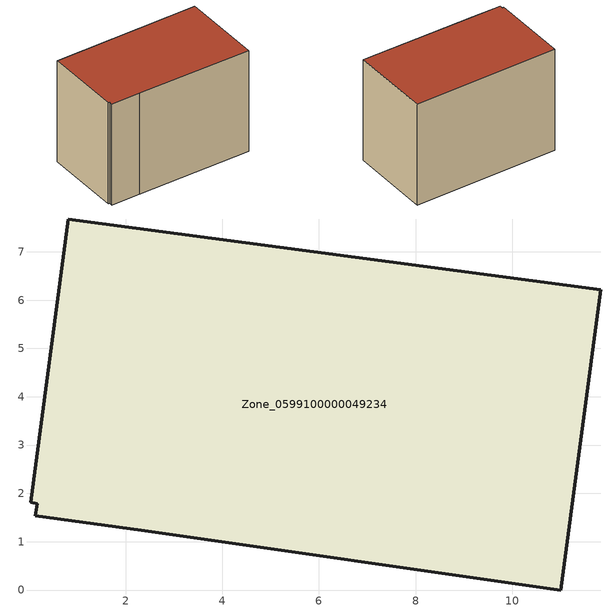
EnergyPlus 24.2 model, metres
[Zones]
Zone_0599100000049234
 floor ground (C_G): 11.01,0 2.32,1.24 0.13,1.53 0.17,1.79 0.03,1.81 0.81,7.68 11.83,6.22 z0
 wall outside (C_F): 2.32,1.24 11.01,0 11.83,6.22 0.81,7.68 0.03,1.81 0.17,1.79 0.13,1.53 2.32,1.24 z0:8.16
 roof outside (C_R): 0.81,7.68 0.03,1.81 0.17,1.79 0.13,1.53 2.32,1.24 11.01,0 11.83,6.22 z8.16
[BUILDING]
Pand.0599100000049234: North Axis=0; Terrain=City; Loads Convergence Tolerance Value=0.04; Temperature Convergence Tolerance Value=0.4; Solar Distribution=FullExterior; Maximum Number of Warmup Days=25; Minimum Number of Warmup Days=1
[Site:Location]
Rotterdam.The.Hague.AP_ZH_NLD Design_Conditions: Latitude=51.96; Longitude=4.45; Time Zone=1; Elevation=-4.5
[SITE:GROUNDTEMPERATURE:BUILDINGSURFACE]
18, 18, 18, 18, 18, 18, 18, 18, 18, 18, 18, 18
[MATERIAL] Thermal Absorptance=0.9; Solar Absorptance=0.7; Visible Absorptance=0.7
Name | Roughness | Thickness | Conductivity | Density | Specific Heat
G.TI.1946-1964 | MediumSmooth | 0.15 | 1 | 540 | 1210
F.TI.1946-1964 | Rough | 0.3 | 0.857143 | 1920 | 840
R.TI.1946-1964 | MediumRough | 0.2 | 0.277778 | 1500 | 1000
[CONSTRUCTION]
C_G: G.TI.1946-1964
C_F: F.TI.1946-1964
C_R: R.TI.1946-1964
[ZONE]
Zone_0599100000049234: Type=1; Multiplier=1; Ceiling Height=Autocalculate; Volume=Autocalculate; Floor Area=autocalculate; Part of Total Floor Area=Yes
[ZONEINFILTRATION:DESIGNFLOWRATE]
Infil_Zone_0599100000049234: Zone or ZoneList or Space or SpaceList=Zone_0599100000049234; Schedule=AlwaysOn; Design Flow Rate Calculation Method=Flow/Area; Flow Rate per Floor Area=0.003; Constant Term Coefficient=1; Temperature Term Coefficient=0; Velocity Term Coefficient=0; Velocity Squared Term Coefficient=0
[HVACTEMPLATE:ZONE:IDEALLOADSAIRSYSTEM]
Zone_0599100000049234: Maximum Heating Supply Air Temperature=50; Minimum Cooling Supply Air Temperature=13; Maximum Heating Supply Air Humidity Ratio=0.0156; Minimum Cooling Supply Air Humidity Ratio=0.0077; Heating Limit=NoLimit; Cooling Limit=NoLimit; Dehumidification Control Type=ConstantSensibleHeatRatio; Cooling Sensible Heat Ratio=0.7; Dehumidification Setpoint=60; Humidification Control Type=None; Humidification Setpoint=30; Outdoor Air Method=None; Outdoor Air Flow Rate per Person=0.00944; Outdoor Air Flow Rate per Zone Floor Area=0; Outdoor Air Flow Rate per Zone=0; Demand Controlled Ventilation Type=None; Outdoor Air Economizer Type=NoEconomizer; Heat Recovery Type=None; Sensible Heat Recovery Effectiveness=0.7; Latent Heat Recovery Effectiveness=0.65
[ZONECONTROL:THERMOSTAT]
ThermostatControl_Zone_0599100000049234: Zone or ZoneList=Zone_0599100000049234; Control Type Schedule=DualSetpointControlType; Control 1=Thermostat_Zone_0599100000049234; Temperature Difference Between Cutout And Setpoint=0
[THERMOSTATSETPOINT:DUALSETPOINT]
Thermostat_Zone_0599100000049234: Heating Setpoint Temperature Schedule=HeatingSetpoint_Zone_0599100000049234; Cooling Setpoint Temperature Schedule=CoolingSetpoint_Zone_0599100000049234
[SCHEDULE:COMPACT]
HeatingSetpoint_Zone_0599100000049234: Through: 12/31, For: AllDays, Until: 24:00, 21
CoolingSetpoint_Zone_0599100000049234: Through: 12/31, For: AllDays, Until: 24:00, 24
DualSetpointControlType: Through: 12/31, For: AllDays, Until: 24:00, 4
AlwaysOn: Through: 12/31, For: AllDays, Until: 24:00, 1
